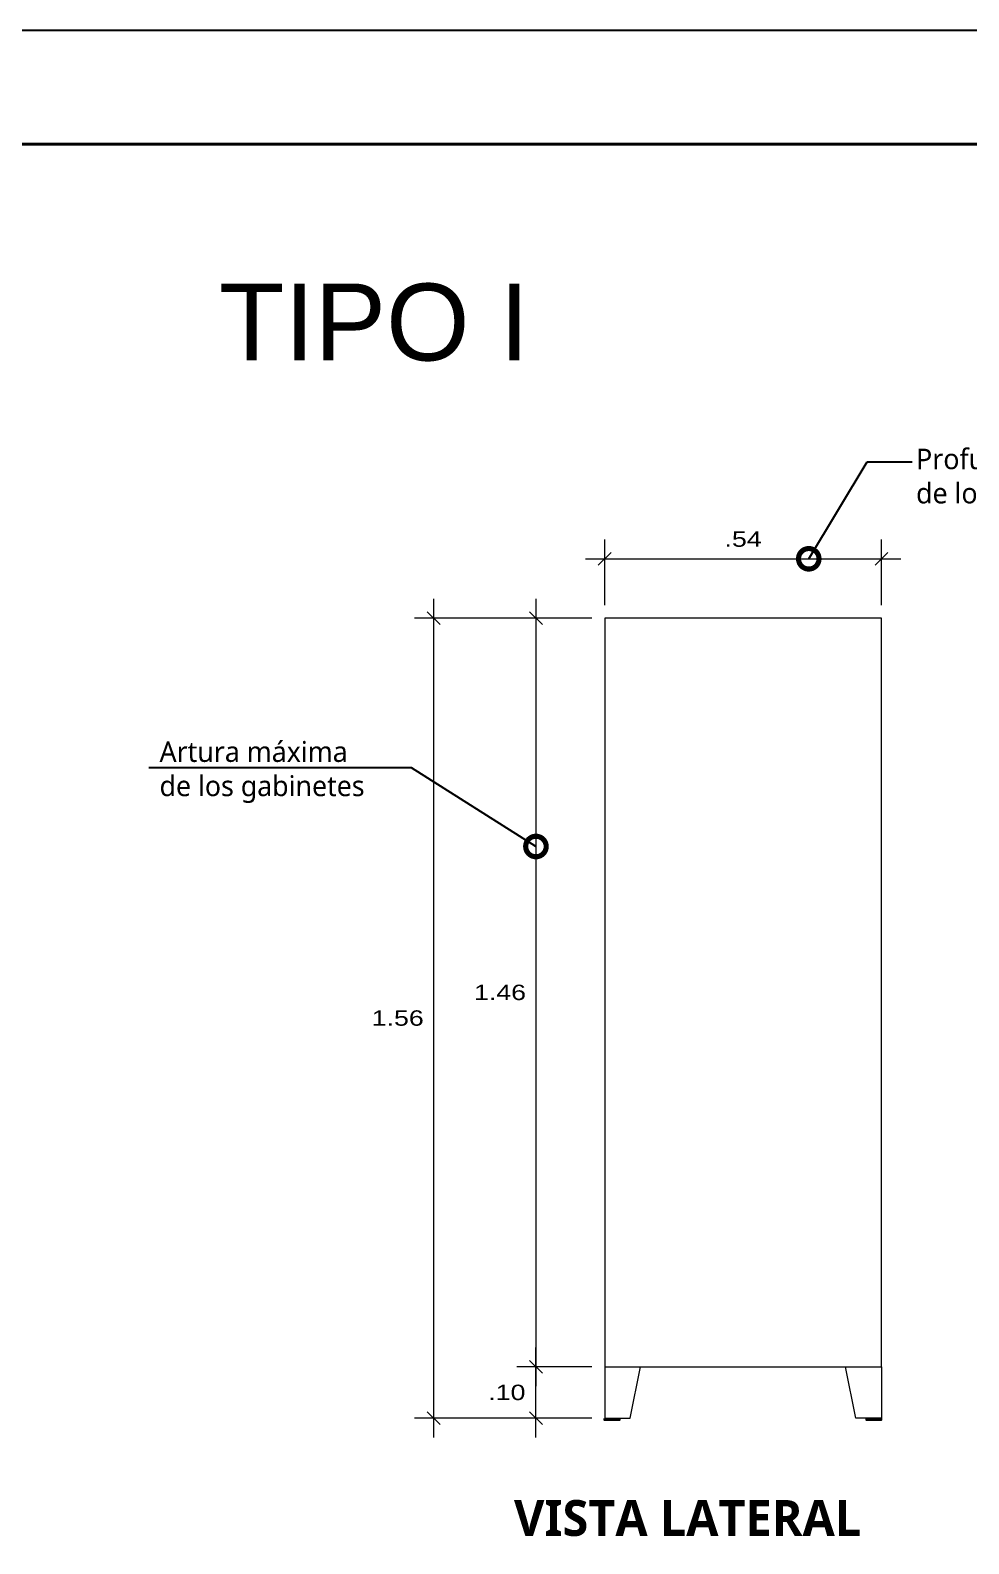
# Model space of a CAD drawing. Header units: inches. Extents: x 14.5 to 23.1, y -0.2 to 17.9.
# Drawn here: x 18.058 to 19.888, y 14.907 to 17.858 of the extents above; entities that cross this region are included whole.
import ezdxf
from ezdxf import colors
from ezdxf.entities.mleader import LeaderData, LeaderLine
from ezdxf.math import Vec2, Vec3

# ---------------------------------------------------------------- set-up
doc = ezdxf.new("R2010")
doc.units = ezdxf.units.IN
doc.header["$MEASUREMENT"] = 0
doc.linetypes.add('ACAD_ISO03W100', pattern=[30, 12, -18])
for name, color, linetype, lineweight in [('01', 9, 'Continuous', 5), ('02', 7, 'Continuous', 20), ('Letras El', 7, 'Continuous', 5)]:
    doc.layers.add(name, color=color, linetype=linetype, lineweight=lineweight)
doc.styles.add('Generales', font='trebuc.ttf', dxfattribs={"height": 0.1})
doc.styles.add('Santa Rosa 1 50', font='trebuc.ttf')
doc.styles.get("Standard").update_dxf_attribs({"font": 'arial.ttf'})
doc.styles.add('TM-DIM', font='GOTHIC.TTF', dxfattribs={"width": 1.3})
doc.dimstyles.new('TM-25-4', dxfattribs={"dimscale": 0.25, "dimtxt": 0.12, "dimasz": 0.1, "dimexe": 0.15, "dimexo": 0.1, "dimgap": 0.09, "dimtad": 2, "dimtih": 1, "dimtoh": 1, "dimzin": 4, "dimdsep": 46, "dimtxsty": 'TM-DIM', "dimblk": 'OBLIQUE', "dimcen": 0.05, "dimdle": 0.15, "dimclrd": 1, "dimclre": 1, "dimclrt": 7, "dimadec": 0, "dimazin": 0, "dimtfac": 1, "dimtix": 1, "dimtmove": 2, "dimatfit": 3, "dimldrblk": 'OBLIQUE', "dimfxl": 1, "dimtolj": 1, "dimtzin": 4, "dimlwd": 0, "dimlwe": 0, "dimarcsym": 0})

# ---------------------------------------------------------------- blocks, each defined once
blk = doc.blocks.new('_Oblique')
at = {"color": 0, "linetype": 'ByBlock', "lineweight": -2}
blk.add_line((-0.5, -0.5), (0.5, 0.5), dxfattribs=at)
blk = doc.blocks.new('*D25')
at = {"color": 1, "lineweight": 0, "transparency": 16777216}
for p, q in [((19.1783, 16.7365), (19.1783, 16.8647)), ((19.7183, 16.7365), (19.7183, 16.8647)), ((19.1408, 16.8272), (19.7558, 16.8272))]:
    blk.add_line(p, q, dxfattribs=at)
at = {"layer": 'Defpoints', "color": 0, "transparency": 16777216}
for p in [(19.7183, 16.8272), (19.1783, 16.7115), (19.7183, 16.7115)]:
    blk.add_point(p, dxfattribs=at)
at = {"color": 1, "lineweight": 0, "transparency": 16777216, "xscale": 0.025, "yscale": 0.025, "zscale": 0.025, "rotation": 180}
blk.add_blockref('_Oblique', (19.1783, 16.8272), dxfattribs=at)
at = {"color": 1, "lineweight": 0, "transparency": 16777216, "xscale": 0.025, "yscale": 0.025, "zscale": 0.025}
blk.add_blockref('_Oblique', (19.7183, 16.8272), dxfattribs=at)
at = {"color": 7, "transparency": 16777216, "insert": (19.4483, 16.8654), "char_height": 0.03, "attachment_point": 5, "style": 'TM-DIM'}
blk.add_mtext('\\A1;.54', dxfattribs=at)
blk = doc.blocks.new('*D26')
at = {"color": 1, "lineweight": 0, "transparency": 16777216}
for p, q in [((19.0442, 16.749), (19.0442, 15.214)), ((19.1533, 16.7115), (19.0067, 16.7115)), ((19.1533, 15.2515), (19.0067, 15.2515))]:
    blk.add_line(p, q, dxfattribs=at)
at = {"layer": 'Defpoints', "color": 0, "transparency": 16777216}
for p in [(19.1783, 16.7115), (19.0442, 15.2515), (19.1783, 15.2515)]:
    blk.add_point(p, dxfattribs=at)
at = {"color": 1, "lineweight": 0, "transparency": 16777216, "xscale": 0.025, "yscale": 0.025, "zscale": 0.025}
for p, rotation in [((19.0442, 16.7115), 90), ((19.0442, 15.2515), 270)]:
    blk.add_blockref('_Oblique', p, dxfattribs=dict(at, rotation=rotation))
at = {"color": 7, "transparency": 16777216, "insert": (18.9741, 15.9815), "char_height": 0.03, "attachment_point": 5, "style": 'TM-DIM'}
blk.add_mtext('\\A1;1.46', dxfattribs=at)
blk = doc.blocks.new('*D27')
at = {"color": 1, "lineweight": 0, "transparency": 16777216}
for p, q in [((19.0442, 15.114), (19.0442, 15.289)), ((19.1533, 15.2515), (19.0067, 15.2515)), ((19.1533, 15.1515), (19.0067, 15.1515))]:
    blk.add_line(p, q, dxfattribs=at)
at = {"layer": 'Defpoints', "color": 0, "transparency": 16777216}
for p in [(19.0442, 15.2515), (19.1783, 15.2515), (19.1783, 15.1515)]:
    blk.add_point(p, dxfattribs=at)
at = {"color": 1, "lineweight": 0, "transparency": 16777216, "xscale": 0.025, "yscale": 0.025, "zscale": 0.025}
for p, rotation in [((19.0442, 15.2515), 90), ((19.0442, 15.1515), 270)]:
    blk.add_blockref('_Oblique', p, dxfattribs=dict(at, rotation=rotation))
at = {"color": 7, "transparency": 16777216, "insert": (18.9875, 15.2015), "char_height": 0.03, "attachment_point": 5, "style": 'TM-DIM'}
blk.add_mtext('\\A1;.10', dxfattribs=at)
blk = doc.blocks.new('_DotSmall')
at = {"color": 0, "linetype": 'ByBlock', "const_width": 0.5}
blk.add_lwpolyline([(-0.0625, 0, 1), (0.0625, 0, 1)], format="xyb", close=True, dxfattribs=at)
blk = doc.blocks.new('*D30')
at = {"color": 1, "lineweight": 0, "transparency": 16777216}
for p, q in [((18.8447, 16.749), (18.8447, 15.114)), ((19.1533, 16.7115), (18.8072, 16.7115)), ((19.1533, 15.1515), (18.8072, 15.1515))]:
    blk.add_line(p, q, dxfattribs=at)
at = {"layer": 'Defpoints', "color": 0, "transparency": 16777216}
for p in [(19.1783, 16.7115), (18.8447, 15.1515), (19.1783, 15.1515)]:
    blk.add_point(p, dxfattribs=at)
at = {"color": 1, "lineweight": 0, "transparency": 16777216, "xscale": 0.025, "yscale": 0.025, "zscale": 0.025}
for p, rotation in [((18.8447, 16.7115), 90), ((18.8447, 15.1515), 270)]:
    blk.add_blockref('_Oblique', p, dxfattribs=dict(at, rotation=rotation))
at = {"color": 7, "transparency": 16777216, "insert": (18.7746, 15.9315), "char_height": 0.03, "attachment_point": 5, "style": 'TM-DIM'}
blk.add_mtext('\\A1;1.56', dxfattribs=at)

msp = doc.modelspace()

# ---------------------------------------------------------------- linework, layer by layer
for p, q in [((19.1789, 15.1507), (19.1789, 15.148)), ((19.18, 15.1507), (19.18, 15.148)), ((19.1817, 15.1507), (19.1817, 15.148)), ((19.1839, 15.1507), (19.1839, 15.148)), ((19.1863, 15.1507), (19.1863, 15.148)), ((19.1886, 15.1507), (19.1886, 15.148)), ((19.1912, 15.1507), (19.1912, 15.148)), ((19.1934, 15.1507), (19.1934, 15.148)), ((19.1966, 15.1507), (19.1966, 15.148)), ((19.1992, 15.1507), (19.1992, 15.148)), ((19.2018, 15.1507), (19.2018, 15.148)), ((19.2038, 15.1507), (19.2038, 15.148)), ((19.2057, 15.1507), (19.2057, 15.148)), ((19.6897, 15.1507), (19.6897, 15.1479)), ((19.6908, 15.1507), (19.6908, 15.1479)), ((19.6925, 15.1507), (19.6925, 15.1479)), ((19.6947, 15.1507), (19.6947, 15.1479)), ((19.6971, 15.1507), (19.6971, 15.1479)), ((19.6994, 15.1506), (19.6994, 15.1479)), ((19.7019, 15.1507), (19.7019, 15.1479)), ((19.7042, 15.1507), (19.7042, 15.1479)), ((19.7074, 15.1507), (19.7074, 15.1479)), ((19.7099, 15.1507), (19.7099, 15.1479)), ((19.7126, 15.1507), (19.7126, 15.1479)), ((19.7146, 15.1507), (19.7146, 15.1479)), ((19.7165, 15.1507), (19.7165, 15.1479))]:
    msp.add_line(p, q)
at = {"color": 5, "lineweight": 40}
msp.add_lwpolyline([(14.7032, 17.6358), (22.8592, 17.6358), (22.8592, 12.0765), (14.7032, 12.0765)], close=True, dxfattribs=at)
for points in [[(19.1782, 15.1511), (19.2071, 15.1511), (19.2071, 15.1476), (19.1782, 15.1476)], [(19.6889, 15.151), (19.7179, 15.151), (19.7179, 15.1476), (19.6889, 15.1476)]]:
    msp.add_lwpolyline(points, close=True)
at = {"layer": '02'}
msp.add_lwpolyline([(19.1783, 16.7115), (19.1783, 15.2515), (19.7183, 15.2515), (19.7183, 16.7115)], close=True, dxfattribs=at)
for points in [[(19.1783, 15.2515), (19.1783, 15.1515), (19.2283, 15.1515), (19.2483, 15.2515)], [(19.7183, 15.2515), (19.7183, 15.1515), (19.6683, 15.1515), (19.6483, 15.2515)]]:
    msp.add_lwpolyline(points, dxfattribs=at)
at = {"layer": 'Defpoints', "color": 6, "linetype": 'ACAD_ISO03W100'}
msp.add_lwpolyline([(14.4812, 17.8578), (23.0812, 17.8578), (23.0812, 11.8545), (14.4812, 11.8545)], close=True, dxfattribs=at)

# ---------------------------------------------------------------- texts
at = {"insert": (19.0014, 14.9918), "char_height": 0.07, "attachment_point": 1, "style": 'Generales'}
msp.add_mtext_dynamic_manual_height_columns('\\pxt4,7;{\\fTrebuchet MS|b1|i0|c0|p34;VISTA LATERAL}', width=0.809503, gutter_width=0, heights=[0.0831], dxfattribs=at)
at = {"layer": '01', "insert": (18.4259, 17.3639), "char_height": 0.15, "attachment_point": 1}
msp.add_mtext_dynamic_manual_height_columns('TIPO I', width=0.726403, gutter_width=1.0797, heights=[0], dxfattribs=at)

# ---------------------------------------------------------------- dimensions: what is measured, and where the dimension line sits
dim = msp.add_linear_dim(base=(19.7183, 16.8272), p1=(19.1783, 16.7115), p2=(19.7183, 16.7115), dimstyle='TM-25-4')
dim.commit()
dim.dimension.update_dxf_attribs({"geometry": '*D25', "text_midpoint": (19.4483, 16.8654)})
for base, p1, p2, picture, middle in [((18.8447, 15.1515), (19.1783, 16.7115), (19.1783, 15.1515), '*D30', (18.7746, 15.9315)), ((19.0442, 15.2515), (19.1783, 16.7115), (19.1783, 15.2515), '*D26', (18.9741, 15.9815)), ((19.0442, 15.2515), (19.1783, 15.1515), (19.1783, 15.2515), '*D27', (18.9875, 15.2015))]:
    dim = msp.add_linear_dim(base=base, p1=p1, p2=p2, angle=90, dimstyle='TM-25-4')
    dim.commit()
    dim.dimension.update_dxf_attribs({"geometry": picture, "text_midpoint": middle})

# ---------------------------------------------------------------- leaders
at = {"layer": 'Letras El'}
ml = msp.add_multileader_mtext('Standard', dxfattribs=at)
ml.set_content('Profundidad máxima\\Pde los gabinetes', color=256, style='Santa Rosa 1 50')
ml.set_leader_properties()
ml.set_arrow_properties(name='DOTSMALL')
ml.build(insert=Vec2(0, 0))
ml.multileader.update_dxf_attribs({"text_right_attachment_type": 6, "dogleg_length": 0.109, "arrow_head_size": 0.08})
ctx = ml.context
ctx.base_point, ctx.char_height, ctx.arrow_head_size, ctx.landing_gap_size, ctx.plane_origin = Vec3(19.7778, 17.0163), 0.04, 0.08, 0.008, Vec3(21.415, 17.6323)
ctx.right_attachment = 6
notes = []
notes.append((ctx, [(1, (1, 1, 0), (19.6906, 17.0163), (1, 0), 0.0872, [(0, [(19.5764, 16.8272)], 0, [])])]))
ctx.mtext.insert, ctx.mtext.flow_direction = Vec3(19.7858, 17.0419), 5
ml = msp.add_multileader_mtext('Standard', dxfattribs=at)
ml.set_content('Artura máxima\\Pde los gabinetes', color=256, style='Santa Rosa 1 50')
ml.set_leader_properties()
ml.set_arrow_properties(name='DOTSMALL')
ml.build(insert=Vec2(0, 0))
ml.multileader.update_dxf_attribs({"text_right_attachment_type": 6, "dogleg_length": 0.109, "arrow_head_size": 0.08})
ctx = ml.context
ctx.base_point, ctx.char_height, ctx.arrow_head_size, ctx.landing_gap_size, ctx.plane_origin = Vec3(18.302, 16.4454), 0.04, 0.08, 0.008, Vec3(20.0779, 17.0614)
ctx.right_attachment = 6
notes.append((ctx, [(0, (1, 1, 0), (18.8013, 16.4197), (-1, 0), 0.0872, [(0, [(19.0442, 16.2662)], 0, [])])]))
ctx.mtext.insert, ctx.mtext.flow_direction = Vec3(18.31, 16.4711), 5
for ctx, leaders in notes:
    for number, flags, end, landing, length, lines in leaders:
        leader = LeaderData()
        leader.index, (leader.has_last_leader_line, leader.has_dogleg_vector, leader.attachment_direction) = number, flags
        leader.last_leader_point, leader.dogleg_vector, leader.dogleg_length = Vec3(end), Vec3(landing), length
        for number, points, colour, breaks in lines:
            line = LeaderLine()
            line.index, line.vertices, line.color, line.breaks = number, Vec3.list(points), colors.encode_raw_color(colour), breaks
            leader.lines.append(line)
        ctx.leaders.append(leader)

doc.saveas('drawing.dxf')
